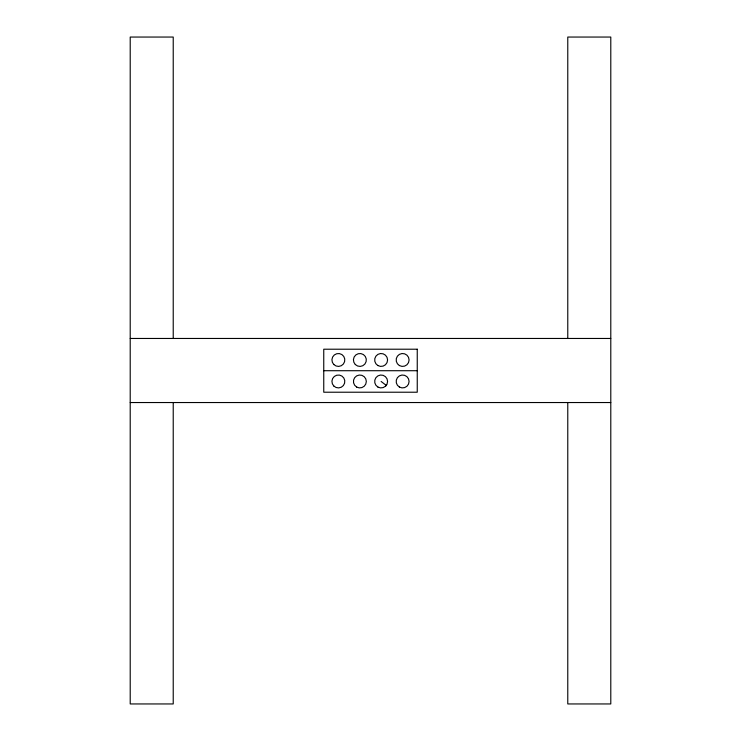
<?xml version="1.0" encoding="UTF-8"?>
<svg xmlns="http://www.w3.org/2000/svg" width="741" height="741" viewBox="0 0 741 741"><rect width="100%" height="100%" fill="white"/><g stroke="black" fill="none" stroke-linecap="round" stroke-linejoin="round"><path stroke-width="1.11" d="M385.69 386.024L386.709 384.69M130.212 338.461L610.788 338.461M323.752 370.713L417.248 370.713M130.212 402.539L610.788 402.539M381.124 381.467L386.2 385.357M567.773 338.461L567.773 37.05L610.788 37.05L610.788 703.95L567.773 703.95L567.773 402.539M173.227 338.461L173.227 37.05L130.212 37.05L130.212 703.95L173.227 703.95L173.227 402.539M417.248 349.215L323.752 349.215L323.752 392.221L417.248 392.221L417.248 349.215M333.811 364.526A6.447 6.447 0 0 0 344.602 361.636A6.447 6.447 0 0 0 336.701 353.735A6.447 6.447 0 0 0 333.811 364.526M356.653 387.052A6.447 6.447 0 0 0 366.323 381.467A6.447 6.447 0 0 0 356.653 375.882A6.447 6.447 0 0 0 356.653 387.052M377.901 387.052A6.447 6.447 0 0 0 387.58 381.467A6.447 6.447 0 0 0 377.901 375.882A6.447 6.447 0 0 0 377.901 387.052M399.399 387.052A6.447 6.447 0 0 0 409.078 381.467A6.447 6.447 0 0 0 399.399 375.882A6.447 6.447 0 0 0 399.399 387.052M377.901 365.554A6.447 6.447 0 0 0 387.58 359.959A6.447 6.447 0 0 0 377.901 354.374A6.447 6.447 0 0 0 377.901 365.554M399.399 365.554A6.447 6.447 0 0 0 409.078 359.959A6.447 6.447 0 0 0 399.399 354.374A6.447 6.447 0 0 0 399.399 365.554M355.31 364.526A6.447 6.447 0 0 0 366.11 361.636A6.447 6.447 0 0 0 358.209 353.735A6.447 6.447 0 0 0 355.31 364.526M333.811 386.024A6.447 6.447 0 0 0 344.602 383.134A6.447 6.447 0 0 0 336.701 375.233A6.447 6.447 0 0 0 333.811 386.024"/></g></svg>
